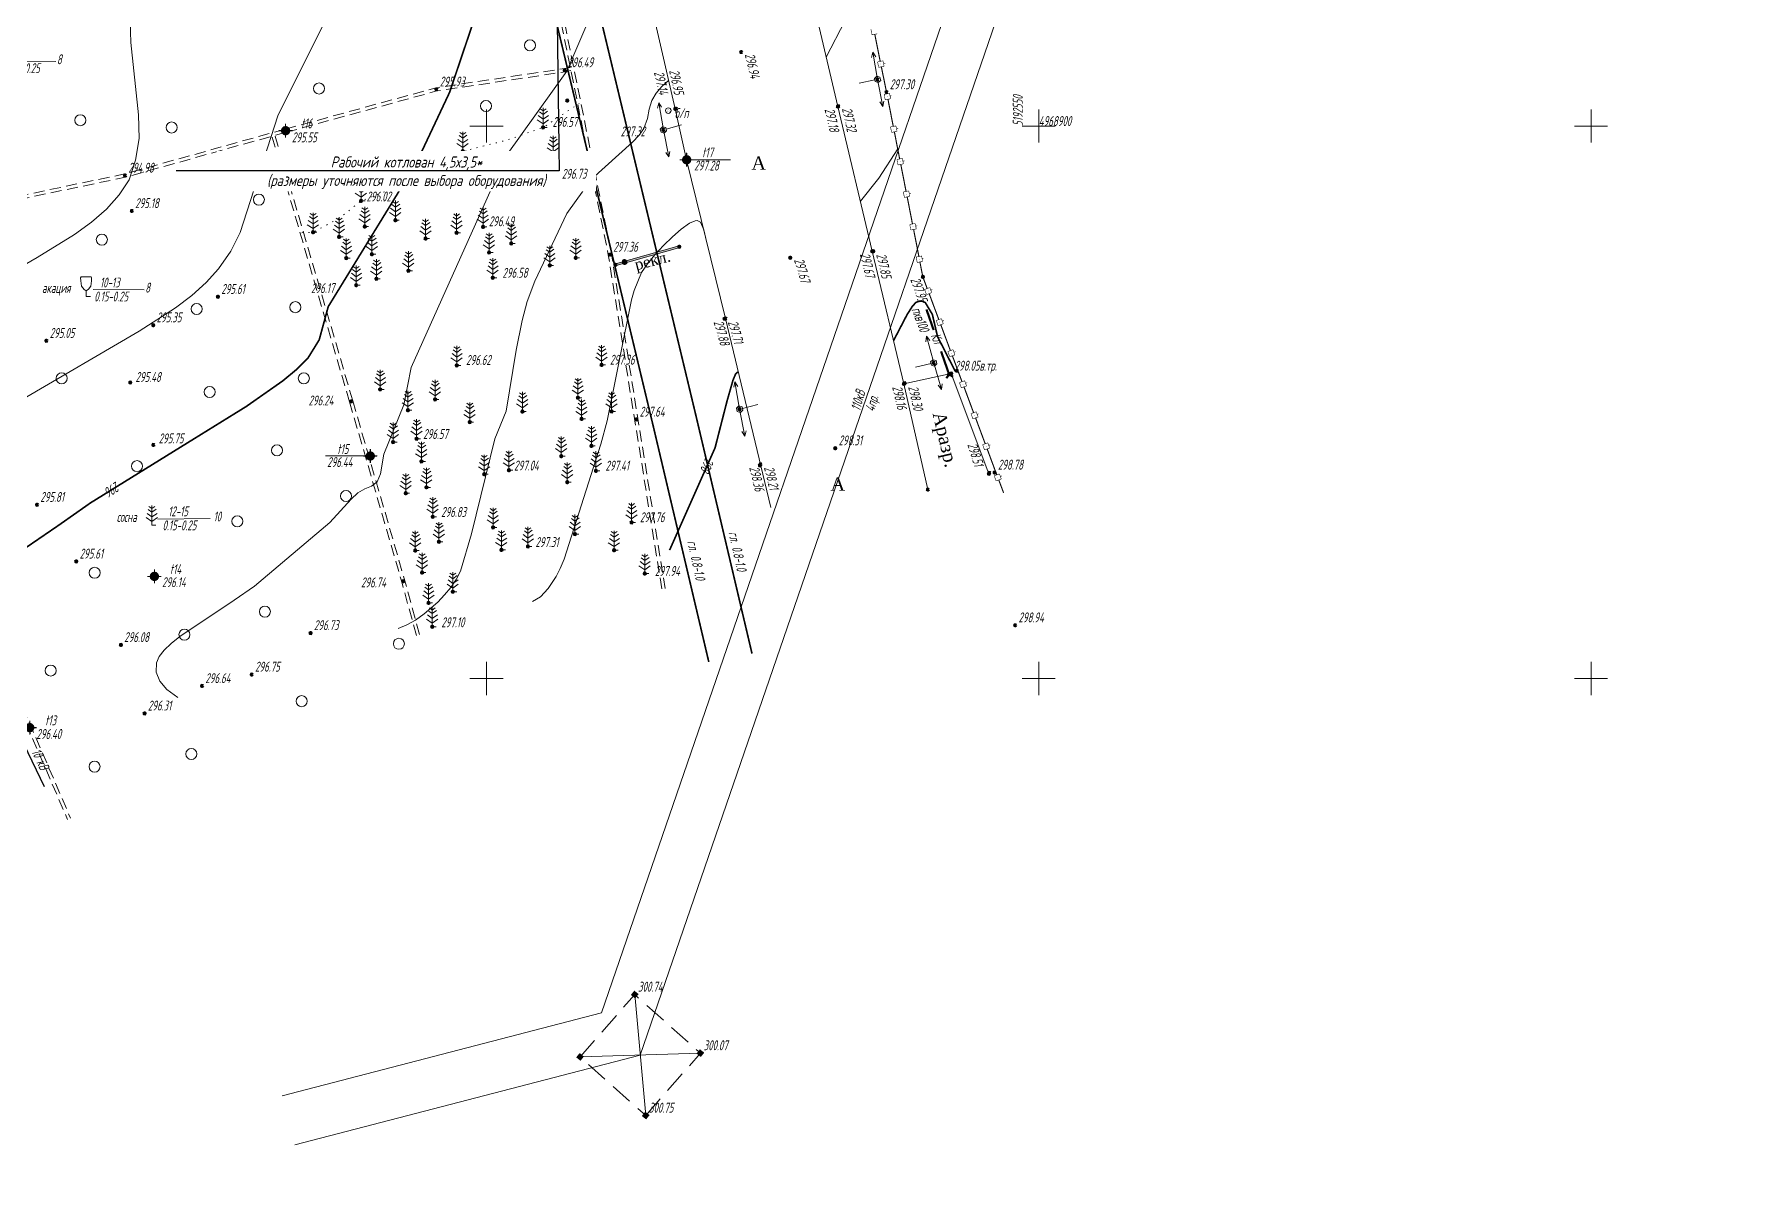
# Model space of a CAD drawing. Header units: metres. Extents: x -857 to 4713, y -766 to 4803.
# Drawn here: x 2047.6 to 2203.3, y 1200.9 to 1303.7 of the extents above; entities that cross this region are included whole.
import ezdxf
from ezdxf import colors
from ezdxf.entities.mleader import LeaderData, LeaderLine
from ezdxf.math import Vec2, Vec3

# ---------------------------------------------------------------- set-up
doc = ezdxf.new("R2010")
doc.units = ezdxf.units.M
doc.set_wipeout_variables(frame=1)
for name, pattern in [('23', [3, 2, -1]), ('71100000a', [1, 0, -1]), ('COMMUN', [6, 5, -1]), ('DASHEDX2', [1.5, 1, -0.5])]:
    doc.linetypes.add(name, pattern=pattern)
for name, color, linetype, lineweight, transparency in [('31252100', 7, 'Continuous', 18, 0.65), ('51478210', 7, 'Continuous', 18, 0.65), ('51478610', 7, 'Continuous', 18, 0.65), ('71100000', 7, 'Continuous', 18, 0.65), ('71133200', 7, 'Continuous', 18, 0.65), ('71133600', 7, 'Continuous', 18, 0.65), ('82212100', 7, 'Continuous', 18, 0.65), ('Commun', 7, 'Continuous', 18, 0.65), ('CONTOURS-LABEL', 7, 'Continuous', 18, 0.65), ('ELE_SKLAD', 7, 'Continuous', 18, 0.65), ('GEO_POINTS', 7, 'Continuous', 18, 0.65), ('Grid', 7, 'Continuous', 18, 0.65), ('Otm', 7, 'Continuous', 18, 0.65), ('R_Поверхность4_CNT-MAJ', 7, 'Continuous', 18, 0.65), ('R_Поверхность4_CNT-MIN', 7, 'Continuous', 18, 0.65), ('R_Поверхность5_CNT-MAJ', 7, 'Continuous', 18, 0.65), ('R_Поверхность5_CNT-MIN', 7, 'Continuous', 18, 0.65), ('Sit', 7, 'Continuous', 18, 0.65), ('Text', 7, 'Continuous', 18, 0.65), ('Text_com', 7, 'Continuous', 18, 0.65), ('Us_znak', 7, 'Continuous', 18, 0.65), ('Us_znak_fon', 7, 'Continuous', 18, 0.65), ('Рамка и сетка', 7, 'Continuous', 18, 0.65)]:
    doc.layers.add(name, color=color, linetype=linetype, lineweight=lineweight, transparency=transparency)
doc.layers.add('НВ текст', color=213, linetype='Continuous', lineweight=13)
doc.styles.add('eskd', font='ESKD1.shx', dxfattribs={"width": 1.2, "oblique": 15})
doc.styles.get("Standard").update_dxf_attribs({"font": 'GOST_0.TTF', "oblique": 15})
doc.styles.add('style1', font='times.ttf', dxfattribs={"height": 1})
doc.linetypes.add('KABELww_500', pattern='A,0.0001,-0.4,[131,ltypeshp.shx,S=0.4,R=90,X=0.4,Y=-0.4],0.2,[131,ltypeshp.shx,S=0.2,R=90,X=0.4,Y=-0.2],3.6,[131,ltypeshp.shx,S=0.2,R=-90,X=-0.4,Y=0.2],0.2,[131,ltypeshp.shx,S=0.4,R=-90,X=-0.4,Y=0.4],-0.8,4,-0.4', length=9.6001)
doc.linetypes.add('ПОДЗ_ЛИНИИ_СВЯЗИ', pattern='A,4.8,-0.2,[133,ltypeshp.shx,S=0.2,R=0,X=-0.2,Y=0],-0.2,4.8,-2', length=12)
doc.dimstyles.new('ISO-25', dxfattribs={"dimtxt": 2.5, "dimasz": 2.5, "dimexe": 1.25, "dimexo": 0.625, "dimtad": 1, "dimtxsty": 'Standard', "dimcen": 2.5, "dimadec": 0, "dimazin": 0, "dimtfac": 1, "dimtmove": 0, "dimatfit": 3, "dimfxl": 1, "dimarcsym": 0})

# ---------------------------------------------------------------- blocks, each defined once
blk = doc.blocks.new('71133600')
for p, q in [((-0.52, 3.39), (0, 3.02)), ((0, 3.02), (0.55, 3.39)), ((-0.86, 2.16), (0, 1.51)), ((0, 1.51), (0.96, 2.16))]:
    blk.add_line(p, q)
for points in [[(0.71, 0), (0, 0), (0, 3.55)], [(-1.05, 1.38), (0, 0.67), (1, 1.38)], [(-0.64, 2.84), (0, 2.37), (0, 2.37), (0.78, 2.93)]]:
    blk.add_lwpolyline(points)
at = {"style": 'eskd', "oblique": 15}
blk.add_attdef('Z', (2.03, -0.19), '', height=2, dxfattribs=at)
blk = doc.blocks.new('51478210')
for p, q in [((0.05, 0.51), (0.05, 3.41)), ((-0.25, 0.52), (-0.55, 0)), ((0.35, 0.52), (-0.25, 0.52)), ((0, 0.05), (0.1, 0.05)), ((0, -0.05), (0, 0.05)), ((0.1, 0.05), (0.1, -0.05)), ((0.65, 0), (0.35, 0.52)), ((-0.55, 0), (-0.25, -0.52)), ((-0.25, -0.52), (0.35, -0.52)), ((0.1, -0.05), (0, -0.05)), ((0.35, -0.52), (0.65, 0))]:
    blk.add_line(p, q)
at = {"style": 'eskd', "oblique": 15}
blk.add_attdef('Z', (1.22, -0.87), '', height=2, dxfattribs=at)
blk = doc.blocks.new('51478610')
at = {"color": 7}
blk.add_wipeout([(0.5, 0.05), (0.48, 0.15), (0.44, 0.24), (0.39, 0.32), (0.32, 0.39), (0.24, 0.44), (0.15, 0.48), (0.05, 0.5), (-0.05, 0.5), (-0.15, 0.48), (-0.24, 0.44), (-0.32, 0.39), (-0.39, 0.32), (-0.44, 0.24), (-0.48, 0.15), (-0.5, 0.05), (-0.5, -0.05), (-0.48, -0.15), (-0.44, -0.24), (-0.39, -0.32), (-0.32, -0.39), (-0.24, -0.44), (-0.15, -0.48), (-0.05, -0.5), (0.05, -0.5), (0.15, -0.48), (0.24, -0.44), (0.32, -0.39), (0.39, -0.32), (0.44, -0.24), (0.48, -0.15), (0.5, -0.05)], dxfattribs=at)
at = {"color": 7, "const_width": 0.375}
blk.add_lwpolyline([(0.01, 0.01, 1), (-0.01, -0.01, 1), (0.01, 0.01)], format="xyb", close=True, dxfattribs=at)
blk.add_circle((0, 0), 0.5)
at = {"style": 'eskd', "oblique": 15}
blk.add_attdef('Z', (1.11, -0.78), '', height=2, dxfattribs=at)
blk = doc.blocks.new('31252100a')
blk.add_circle((0, 0), 1)
blk = doc.blocks.new('GRID')
at = {"layer": 'Grid', "color": 104}
blk.add_line((-1.5, 0), (1.5, 0), dxfattribs=at)
for points in [[(0, 0), (0, 1.5)], [(0, 0), (0, -1.5)]]:
    blk.add_lwpolyline(points, dxfattribs=at)
blk = doc.blocks.new('71133200')
for p, q in [((-0.924145, 3.560442), (-1.024145, 3.360442)), ((-1.024145, 3.360442), (-0.977382, 2.864397)), ((-0.024145, 3.560442), (-0.924145, 3.560442)), ((-0.024145, 3.560442), (0.875855, 3.560442)), ((0.875855, 3.560442), (0.958164, 3.395824)), ((0.975974, 2.864397), (0.958164, 3.395824)), ((-0.977382, 2.864397), (-0.861899, 1.88241)), ((-0.861899, 1.88241), (-0.374616, 1.28565)), ((-0.374616, 1.28565), (0, 1.039723)), ((0, 1.039723), (0.401375, 1.321765)), ((0, 0), (0, 1.039723)), ((0.8, 0), (0, 0)), ((0.401375, 1.321765), (0.861899, 1.88241)), ((0.861899, 1.88241), (0.975974, 2.864397))]:
    blk.add_line(p, q)
at = {"style": 'eskd', "oblique": 14.99997778}
blk.add_attdef('Z', (1.873004, -0.239356), '', height=2, dxfattribs=at)
blk = doc.blocks.new('NAPR')
at = {"layer": 'Us_znak', "color": 0, "linetype": 'Continuous', "lineweight": -2}
for p in [(-0.19, 2.04), (0.19, 2.04)]:
    blk.add_line(p, (0, 2.5), dxfattribs=at)
blk.add_lwpolyline([(0, 0), (0, 2.5)], dxfattribs=at)
blk = doc.blocks.new('KOVER')
at = {"layer": 'Us_znak', "lineweight": -2}
blk.add_hatch(color=0, dxfattribs=at).paths.add_polyline_path([(-0.21, 0, 1), (0.21, 0, 1)])
at = {"layer": 'Us_znak_fon', "true_color": 0xffffff}
blk.add_hatch(color=7, dxfattribs=at).paths.add_polyline_path([(-0.26, 0, 1), (0.26, 0, 1)])
at = {"layer": 'Us_znak', "color": 0, "lineweight": -2}
blk.add_circle((0, 0), 0.21, dxfattribs=at)
blk = doc.blocks.new('POINT')
at = {"layer": 'Us_znak', "linetype": 'Continuous', "lineweight": -2}
h = blk.add_hatch(color=0, dxfattribs=at)
edge = h.paths.add_edge_path()
edge.add_arc((0, 0), 0.05, 0, 360)
at = {"layer": 'Us_znak_fon', "linetype": 'Continuous', "true_color": 0xffffff}
blk.add_hatch(color=7, dxfattribs=at).paths.add_polyline_path([(-0.42, 0.05, -0.346708), (-0.05, 0.42), (-0.05, 0.62), (0.05, 0.62), (0.05, 0.42, -0.346708), (0.42, 0.05), (0.62, 0.05), (0.62, -0.05), (0.42, -0.05, -0.346708), (0.05, -0.42), (0.05, -0.62), (-0.05, -0.62), (-0.05, -0.42, -0.346708), (-0.42, -0.05), (-0.62, -0.05), (-0.62, 0.05)])
at = {"layer": 'Us_znak', "color": 0, "linetype": 'Continuous', "lineweight": -2}
for p, q in [((-0.62, 0), (-0.38, 0)), ((0, 0.38), (0, 0.62)), ((0.38, 0), (0.62, 0)), ((0, -0.62), (0, -0.38))]:
    blk.add_line(p, q, dxfattribs=at)
for radius in [0.375, 0.05]:
    blk.add_circle((0, 0), radius, dxfattribs=at)
blk = doc.blocks.new('*U92')
at = {"layer": '82212100', "linetype": 'Continuous', "ltscale": 0.5}
for points in [[(5192535.7, 4968905.63, 1), (5192535.71, 4968905.58, 1)], [(5192536.29, 4968902.69, 1), (5192536.3, 4968902.64, 1)], [(5192536.87, 4968899.74, 1), (5192536.88, 4968899.69, 1)], [(5192537.45, 4968896.8, 1), (5192537.46, 4968896.75, 1)], [(5192538.03, 4968893.86, 1), (5192538.04, 4968893.81, 1)], [(5192538.61, 4968890.91, 1), (5192538.62, 4968890.86, 1)], [(5192539.19, 4968887.97, 1), (5192539.2, 4968887.92, 1)], [(5192539.98, 4968885.09, 1), (5192540, 4968885.04, 1)], [(5192541.03, 4968882.28, 1), (5192541.05, 4968882.23, 1)], [(5192542.08, 4968879.47, 1), (5192542.1, 4968879.42, 1)], [(5192543.13, 4968876.65, 1), (5192543.15, 4968876.61, 1)], [(5192544.18, 4968873.84, 1), (5192544.2, 4968873.8, 1)], [(5192545.23, 4968871.03, 1), (5192545.25, 4968870.99, 1)], [(5192546.28, 4968868.22, 1), (5192546.3, 4968868.18, 1)]]:
    blk.add_hatch(color=256, dxfattribs=at).paths.add_polyline_path(points, flags=0)
at = {"layer": '82212100', "linetype": 'Continuous', "ltscale": 0.5, "const_width": 0.05}
for points in [[(5192534.91, 4968908.25), (5192534.81, 4968908.74)], [(5192535.4, 4968908.35), (5192534.91, 4968908.25)], [(5192535.41, 4968905.8), (5192535.9, 4968905.9)], [(5192535.51, 4968905.31), (5192535.41, 4968905.8)], [(5192536, 4968905.41), (5192535.51, 4968905.31)], [(5192535.9, 4968905.9), (5192536, 4968905.41)], [(5192535.95, 4968905.65), (5192536.1, 4968905.68)], [(5192536, 4968902.86), (5192536.49, 4968902.96)], [(5192536.49, 4968902.96), (5192536.59, 4968902.47)], [(5192536.1, 4968902.37), (5192536, 4968902.86)], [(5192536.59, 4968902.47), (5192536.1, 4968902.37)], [(5192536.54, 4968902.71), (5192536.69, 4968902.74)], [(5192536.58, 4968899.92), (5192537.07, 4968900.01)], [(5192536.68, 4968899.42), (5192536.58, 4968899.92)], [(5192537.07, 4968900.01), (5192537.17, 4968899.52)], [(5192537.12, 4968899.77), (5192537.27, 4968899.8)], [(5192537.17, 4968899.52), (5192536.68, 4968899.42)], [(5192537.16, 4968896.97), (5192537.65, 4968897.07)], [(5192537.26, 4968896.48), (5192537.16, 4968896.97)], [(5192537.65, 4968897.07), (5192537.75, 4968896.58)], [(5192537.7, 4968896.82), (5192537.85, 4968896.85)], [(5192537.75, 4968896.58), (5192537.26, 4968896.48)], [(5192537.74, 4968894.03), (5192538.23, 4968894.13)], [(5192537.84, 4968893.54), (5192537.74, 4968894.03)], [(5192538.33, 4968893.63), (5192537.84, 4968893.54)], [(5192538.23, 4968894.13), (5192538.33, 4968893.63)], [(5192538.28, 4968893.88), (5192538.43, 4968893.91)], [(5192538.32, 4968891.09), (5192538.81, 4968891.18)], [(5192538.42, 4968890.59), (5192538.32, 4968891.09)], [(5192538.91, 4968890.69), (5192538.42, 4968890.59)], [(5192538.81, 4968891.18), (5192538.91, 4968890.69)], [(5192538.86, 4968890.94), (5192539.01, 4968890.97)], [(5192538.9, 4968888.14), (5192539.39, 4968888.24)], [(5192539, 4968887.65), (5192538.9, 4968888.14)], [(5192539.49, 4968887.75), (5192539, 4968887.65)], [(5192539.39, 4968888.24), (5192539.49, 4968887.75)], [(5192539.44, 4968887.99), (5192539.59, 4968888.02)], [(5192539.67, 4968885.21), (5192540.14, 4968885.38)], [(5192539.84, 4968884.74), (5192539.67, 4968885.21)], [(5192540.31, 4968884.92), (5192539.84, 4968884.74)], [(5192540.14, 4968885.38), (5192540.31, 4968884.92)], [(5192540.23, 4968885.15), (5192540.37, 4968885.2)], [(5192540.72, 4968882.4), (5192541.19, 4968882.57)], [(5192540.89, 4968881.93), (5192540.72, 4968882.4)], [(5192541.36, 4968882.11), (5192540.89, 4968881.93)], [(5192541.19, 4968882.57), (5192541.36, 4968882.11)], [(5192541.28, 4968882.34), (5192541.42, 4968882.39)], [(5192541.77, 4968879.59), (5192542.24, 4968879.76)], [(5192541.94, 4968879.12), (5192541.77, 4968879.59)], [(5192542.24, 4968879.76), (5192542.41, 4968879.29)], [(5192542.33, 4968879.53), (5192542.47, 4968879.58)], [(5192542.41, 4968879.29), (5192541.94, 4968879.12)], [(5192542.82, 4968876.78), (5192543.29, 4968876.95)], [(5192542.99, 4968876.31), (5192542.82, 4968876.78)], [(5192543.46, 4968876.48), (5192542.99, 4968876.31)], [(5192543.29, 4968876.95), (5192543.46, 4968876.48)], [(5192543.37, 4968876.72), (5192543.52, 4968876.77)], [(5192543.87, 4968873.97), (5192544.34, 4968874.14)], [(5192544.04, 4968873.5), (5192543.87, 4968873.97)], [(5192544.51, 4968873.67), (5192544.04, 4968873.5)], [(5192544.34, 4968874.14), (5192544.51, 4968873.67)], [(5192544.42, 4968873.91), (5192544.57, 4968873.96)], [(5192544.92, 4968871.16), (5192545.39, 4968871.33)], [(5192545.09, 4968870.69), (5192544.92, 4968871.16)], [(5192545.56, 4968870.86), (5192545.09, 4968870.69)], [(5192545.39, 4968871.33), (5192545.56, 4968870.86)], [(5192545.47, 4968871.1), (5192545.62, 4968871.15)], [(5192545.97, 4968868.35), (5192546.44, 4968868.52)], [(5192546.14, 4968867.88), (5192545.97, 4968868.35)], [(5192546.61, 4968868.05), (5192546.14, 4968867.88)], [(5192546.44, 4968868.52), (5192546.61, 4968868.05)], [(5192546.52, 4968868.29), (5192546.67, 4968868.34)]]:
    blk.add_lwpolyline(points, dxfattribs=at)
at = {"layer": '82212100', "linetype": 'Continuous', "ltscale": 0.5}
for points in [[(5192535.65, 4968905.85, 0.1, 0.1, 0), (5192535.16, 4968908.3, 0.1, 0.1, 0)], [(5192536.25, 4968902.91, 0.1, 0.1, 0), (5192536.22, 4968903.07, 0.1, 0.1, 0), (5192535.75, 4968905.36, 0, 0, 0)], [(5192536.83, 4968899.96, 0.1, 0.1, 0), (5192536.35, 4968902.42, 0.1, 0.1, 0)], [(5192537.41, 4968897.02, 0.1, 0.1, 0), (5192536.93, 4968899.47, 0.1, 0.1, 0)], [(5192537.99, 4968894.08, 0.1, 0.1, 0), (5192537.51, 4968896.53, 0.1, 0.1, 0)], [(5192538.57, 4968891.13, 0.1, 0.1, 0), (5192538.09, 4968893.59, 0.1, 0.1, 0)], [(5192539.15, 4968888.19, 0.1, 0.1, 0), (5192538.67, 4968890.64, 0.1, 0.1, 0)], [(5192539.9, 4968885.3, 0.1, 0.1, 0), (5192539.51, 4968886.34, 0.1, 0.1, 0), (5192539.24, 4968887.7, 0, 0, 0)], [(5192540.95, 4968882.49, 0.1, 0.1, 0), (5192540.08, 4968884.83, 0.1, 0.1, 0)], [(5192542, 4968879.68, 0.1, 0.1, 0), (5192541.13, 4968882.02, 0.1, 0.1, 0)], [(5192543.05, 4968876.87, 0.1, 0.1, 0), (5192542.18, 4968879.21, 0.1, 0.1, 0)], [(5192544.1, 4968874.06, 0.1, 0.1, 0), (5192543.23, 4968876.4, 0.1, 0.1, 0)], [(5192545.15, 4968871.25, 0.1, 0.1, 0), (5192544.28, 4968873.59, 0.1, 0.1, 0)], [(5192546.2, 4968868.43, 0.1, 0.1, 0), (5192545.33, 4968870.78, 0.1, 0.1, 0)]]:
    blk.add_lwpolyline(points, format="xyseb", dxfattribs=at)
at = {"layer": '82212100', "linetype": 'Continuous', "ltscale": 0.5, "flags": 128}
blk.add_lwpolyline([(5192546.82, 4968866.8, 0.1, 0.1, 0), (5192546.38, 4968867.97, 0, 0, 0)], format="xyseb", dxfattribs=at)
blk = doc.blocks.new('_None')
blk = doc.blocks.new('*D194')
at = {"color": 0, "lineweight": -2, "transparency": 16777216}
for p, q in [((1994.3, 1277.32), (1989.48, 1275)), ((1994.88, 1277.37), (2000.02, 1275.9))]:
    blk.add_line(p, q, dxfattribs=at)
blk.add_arc((1994.58, 1277.46), 5.03, 219.9805, 329.7401, dxfattribs=at)
at = {"color": 0, "transparency": 16777216}
for points in [[(1990.54, 1274.11), (1990.9, 1274.34), (1990.04, 1275.27)], [(1998.73, 1275), (1999.12, 1274.84), (1999.42, 1276.07)]]:
    blk.add_solid(points, dxfattribs=at)
at = {"layer": 'Defpoints', "color": 0, "transparency": 16777216}
for p in [(2084.22, 1320.63, 292.99), (1992.44, 1278.07, 291.13), (1994.58, 1277.46, 291.19), (1994.58, 1277.46, 291.19), (1993.01, 1272.68)]:
    blk.add_point(p, dxfattribs=at)
at = {"color": 0, "transparency": 16777216, "insert": (1994.92, 1273.38), "char_height": 1.25, "attachment_point": 5, "rotation": 4.8603}
blk.add_mtext('138°', dxfattribs=at)

msp = doc.modelspace()

# ---------------------------------------------------------------- hatches: boundary and pattern name
at = {"linetype": '23'}
for points in [[(2102.026, 1216.474), (2102.334, 1216.868), (2101.941, 1217.176), (2101.632, 1216.783)], [(2097.077, 1210.826), (2097.385, 1211.219), (2096.992, 1211.528), (2096.683, 1211.135)], [(2107.967, 1211.17), (2108.276, 1211.563), (2107.882, 1211.872), (2107.574, 1211.478)], [(2103.018, 1205.521), (2103.327, 1205.915), (2102.933, 1206.223), (2102.625, 1205.83)]]:
    msp.add_hatch(color=256, dxfattribs=at).paths.add_polyline_path(points)
at = {"layer": 'Sit'}
h = msp.add_hatch(color=256, dxfattribs=at)
h.dxf.hatch_style = 1
h.paths.add_polyline_path([(2100.24, 1282.944), (2106.009, 1284.573), (2106.062, 1284.431), (2100.293, 1282.802)])

# ---------------------------------------------------------------- linework, layer by layer
at = {"color": 192, "linetype": 'ПОДЗ_ЛИНИИ_СВЯЗИ', "lineweight": 60, "ltscale": 0.4, "const_width": 0.15, "elevation": 294.927, "flags": 128}
msp.add_lwpolyline([(2082.815, 1374.643), (2087.359, 1353.294), (2107.579, 1268.983), (2112.6, 1247.681)], dxfattribs=at)
at = {"color": 192, "linetype": 'ПОДЗ_ЛИНИИ_СВЯЗИ', "lineweight": 60, "ltscale": 0.4, "const_width": 0.15, "flags": 128}
msp.add_lwpolyline([(2078.904, 1373.881), (2083.448, 1352.533), (2103.668, 1268.222), (2108.69, 1246.919)], dxfattribs=at)
at = {"layer": '71100000', "linetype": '71100000a', "ltscale": 0.5, "elevation": 296.242, "flags": 128}
msp.add_lwpolyline([(2071.841, 1285.77), (2072.859, 1285.802), (2075.336, 1287.144), (2077.209, 1288.649), (2079.665, 1289.592), (2081.845, 1289.82), (2084.871, 1291.842), (2086.408, 1293.136), (2090.441, 1294.152), (2093.686, 1295.292), (2096.962, 1297.471)], dxfattribs=at)
at = {"layer": 'Commun', "color": 1, "linetype": 'KABELww_500', "lineweight": 30, "elevation": 289.986, "flags": 128}
msp.add_lwpolyline([(2059.382, 1350.746), (2058.602, 1354.663), (2047.839, 1352.371), (2049.33, 1345.669), (2040.403, 1343.95), (2022.004, 1290.782), (2048.508, 1235.647)], dxfattribs=at)
at = {"layer": 'GEO_POINTS', "lineweight": 60}
for centre in [(2111.62, 1302.112, 296.944), (2095.64, 1300.476, 296.487), (2123.962, 1299.639, 297.299), (2084.036, 1298.739, 295.925), (2124.776, 1298.492, 297.3), (2095.88, 1297.723, 296.565), (2105.019, 1296.819, 297.061), (2105.644, 1296.976, 297.138), (2105.724, 1296.99, 296.952), (2120.377, 1297.18, 297.185), (2120.418, 1297.219, 297.322), (2070.376, 1294.999, 295.548), (2093.686, 1295.292, 296.574), (2104.58, 1295.072, 297.323), (2086.408, 1293.136, 296.181), (2094.584, 1292.756, 296.694), (2106.683, 1292.368, 297.276), (2055.841, 1290.94, 294.976), (2086.787, 1290.963, 296.197), (2094.706, 1290.665, 296.732), (2081.845, 1289.82, 296.094), (2056.455, 1287.734, 295.178), (2077.209, 1288.649, 296.02), (2072.859, 1285.802, 295.826), (2077.54, 1286.326, 296.163), (2080.316, 1286.898, 296.174), (2085.854, 1285.767, 296.354), (2088.248, 1286.288, 296.487), (2075.222, 1285.384, 296.011), (2083.044, 1285.237, 296.222), (2090.809, 1284.791, 296.575), (2106.009, 1284.501, 297.614), (2123.491, 1284.086, 297.67), (2123.578, 1284.09, 297.846), (2075.863, 1283.477, 296.014), (2078.185, 1283.822, 296.149), (2088.799, 1283.976, 296.538), (2094.283, 1282.808, 296.893), (2096.639, 1283.492, 297.227), (2099.739, 1283.78, 297.355), (2100.24, 1282.872, 297.428), (2101.035, 1283.201, 297.487), (2116.064, 1283.507, 297.668), (2076.765, 1281.018, 296.173), (2078.594, 1281.593, 296.216), (2081.495, 1282.321, 296.263), (2089.133, 1281.689, 296.581), (2128.071, 1281.766, 297.952), (2064.253, 1279.967, 295.61), (2110.12, 1277.985, 297.879), (2110.2, 1278.015, 297.711), (2058.399, 1277.397, 295.35), (2048.724, 1275.988, 295.05), (2085.871, 1273.756, 296.616), (2098.98, 1273.805, 297.356), (2129.053, 1273.98, 298.086), (2131.143, 1273.281, 298.11), (2056.318, 1272.211, 295.478), (2078.935, 1271.586, 296.464), (2126.35, 1272.084, 298.157), (2126.412, 1272.138, 298.3), (2130.438, 1272.964, 298.081), (2130.644, 1273.023, 298.05), (2076.312, 1270.505, 296.242), (2083.903, 1270.679, 296.684), (2096.844, 1270.838, 297.213), (2081.456, 1269.696, 296.578), (2087.041, 1268.634, 296.806), (2091.811, 1269.583, 296.909), (2097.176, 1268.91, 297.197), (2099.888, 1269.593, 297.48), (2102.128, 1268.864, 297.637), (2111.478, 1269.803, 298.589), (2082.241, 1267.121, 296.567), (2058.412, 1266.561, 295.749), (2078.044, 1265.56, 296.438), (2080.107, 1266.821, 296.598), (2095.33, 1265.544, 297.305), (2098.058, 1266.47, 297.312), (2120.139, 1266.261, 298.314), (2082.675, 1265.076, 296.648), (2088.363, 1263.904, 296.944), (2090.589, 1264.265, 297.036), (2098.475, 1264.215, 297.415), (2113.312, 1264.705, 298.359), (2113.37, 1264.815, 298.209), (2134.053, 1263.949, 298.507), (2134.092, 1264.036, 298.775), (2134.563, 1264.065, 298.779), (2083.124, 1262.724, 296.756), (2095.872, 1263.19, 297.315), (2128.519, 1262.524, 298.474), (2047.871, 1261.145, 295.813), (2081.25, 1262.192, 296.711), (2083.693, 1260.056, 296.828), (2101.695, 1259.553, 297.762), (2084.26, 1257.801, 296.864), (2089.154, 1259.099, 297.162), (2096.573, 1258.49, 297.431), (2051.428, 1256.016, 295.61), (2082.111, 1256.999, 296.817), (2089.917, 1257.054, 297.095), (2092.311, 1257.372, 297.314), (2100.118, 1257.025, 297.602), (2058.498, 1254.664, 296.14), (2082.729, 1255.01, 296.959), (2102.894, 1254.918, 297.943), (2081.03, 1254.225, 296.735), (2085.513, 1253.271, 297.091), (2083.313, 1252.268, 297.012), (2083.65, 1250.109, 297.103), (2136.426, 1250.243, 298.936), (2055.464, 1248.461, 296.075), (2072.64, 1249.54, 296.734), (2067.307, 1245.785, 296.754), (2062.809, 1244.746, 296.639), (2057.612, 1242.267, 296.308), (2101.983, 1216.825, 300.737), (2107.925, 1211.521, 300.07), (2102.976, 1205.872, 300.747)]:
    msp.add_circle(centre, 0.06, dxfattribs=at)
at = {"layer": 'R_Поверхность4_CNT-MAJ', "color": 32, "const_width": 0.15, "elevation": 298, "flags": 128}
msp.add_lwpolyline([(2131.009, 1273.212), (2129.395, 1276.371), (2128.925, 1278.383), (2128.285, 1279.449), (2127.922, 1279.597), (2127.676, 1279.544), (2127.438, 1279.462), (2127.094, 1279.068), (2126.642, 1278.359), (2125.417, 1276.003)], dxfattribs=at)
at = {"layer": 'R_Поверхность4_CNT-MIN', "color": 32, "flags": 128}
for points, elevation in [([(2122.945, 1307.537), (2121.03, 1304.966), (2119.321, 1301.666)], 297), ([(2125.788, 1293.358), (2124.081, 1290.699), (2122.411, 1288.629)], 297.5), ([(2130.566, 1273.006), (2130.654, 1273.028)], 294.5)]:
    msp.add_lwpolyline(points, dxfattribs=dict(at, elevation=elevation))
at = {"layer": 'R_Поверхность5_CNT-MAJ', "color": 32, "elevation": 296, "flags": 128}
msp.add_lwpolyline([(2098.855, 1325.872, 0.15, 0.15, 0), (2098.586, 1326.351, 0.15, 0.15, 0), (2097.968, 1327.188, 0.15, 0.15, 0), (2097.221, 1327.972, 0.15, 0.15, 0), (2096.465, 1328.522, 0.15, 0.15, 0), (2095.819, 1328.656, 0.15, 0.15, 0), (2094.841, 1326.976, 0.15, 0.15, 0), (2085.219, 1298.464, 0.15, 0.15, 0), (2082.214, 1292.079, 0.15, 0.15, 0), (2074.235, 1279.077, 0.15, 0.15, 0), (2073.417, 1276.069, 0.15, 0.15, 0), (2072.395, 1274.415, 0.15, 0.15, 0), (2071.405, 1273.421, 0.15, 0.15, 0), (2070.112, 1272.352, 0.15, 0.15, 0), (2066.806, 1270.037, 0.15, 0.15, 0), (2052.713, 1261.317, 0.15, 0.15, 0), (2049.902, 1259.341, 0.15, 0.15, 0), (2045.997, 1256.669, 0.15, 0.15, 0)], format="xyseb", dxfattribs=at)
at = {"layer": 'R_Поверхность5_CNT-MAJ', "color": 32, "const_width": 0.15, "elevation": 298, "flags": 128}
msp.add_lwpolyline([(2111.308, 1273.171), (2111.105, 1272.961), (2110.874, 1272.406), (2110.352, 1270.582), (2109.255, 1266.297), (2105.137, 1257.037)], dxfattribs=at)
at = {"layer": 'R_Поверхность5_CNT-MIN', "color": 32, "flags": 128}
for points, elevation in [([(2095.376, 1339.861), (2094.81, 1340.592), (2094.119, 1341.258), (2093.425, 1341.723), (2092.845, 1341.849), (2092.378, 1341.434), (2091.637, 1339.844), (2090.257, 1337.68), (2069.663, 1296.334), (2066.267, 1285.775), (2065.417, 1284.09), (2064.309, 1282.486), (2063.187, 1281.259), (2061.878, 1280.091), (2060.414, 1278.973), (2057.132, 1276.847), (2046.584, 1270.69)], 295.5), ([(2098.836, 1307.395), (2095.826, 1300.376), (2090.347, 1292.727), (2081.737, 1273.579), (2081.082, 1270.202), (2079.281, 1265.73), (2078.977, 1263.939), (2078.663, 1263.209), (2078.165, 1262.832), (2077.55, 1262.575), (2076.919, 1262.226), (2076.301, 1261.662), (2074.389, 1259.527), (2067.55, 1253.79), (2065.733, 1252.501), (2060.79, 1249.225), (2060.007, 1248.598), (2059.372, 1247.991), (2058.919, 1247.408), (2058.683, 1246.856), (2058.661, 1245.998), (2058.976, 1245.187), (2059.629, 1244.421), (2060.62, 1243.702)], 296.5), ([(2056.314, 1304.913), (2056.363, 1302.976), (2057.065, 1296.434), (2057.107, 1294.29), (2056.798, 1292.331), (2056.224, 1290.557), (2055.306, 1289.181), (2054.15, 1287.907), (2052.793, 1286.72), (2051.273, 1285.603), (2047.894, 1283.514), (2040.837, 1279.466)], 295), ([(2105.054, 1299.531), (2104.449, 1298.991), (2103.937, 1298.387), (2103.519, 1297.719), (2103.284, 1296.941), (2103.152, 1296.094), (2102.815, 1295.208), (2102.37, 1294.596), (2101.782, 1293.957), (2098.061, 1290.615), (2095.837, 1287.497), (2092.939, 1281.391), (2092.26, 1279.542), (2091.788, 1277.823), (2091.25, 1275.125), (2090.335, 1269.614), (2089.326, 1267.108), (2087.218, 1258.519), (2086.199, 1255.142), (2085.82, 1254.377), (2085.336, 1253.666), (2084.769, 1252.984), (2084.153, 1252.346), (2082.915, 1251.264), (2082.136, 1250.711), (2081.353, 1250.273), (2080.568, 1249.95)], 297), ([(2108.494, 1284.978), (2108.236, 1286.031), (2107.935, 1286.735), (2107.64, 1286.857), (2107.467, 1286.841), (2106.927, 1286.617), (2106.198, 1286.077), (2105.4, 1285.386), (2104.586, 1284.598), (2103.813, 1283.766), (2103.134, 1282.942), (2102.604, 1282.18), (2101.946, 1280.538), (2101.676, 1279.69), (2099.479, 1268.756), (2098.916, 1266.636), (2095.603, 1256.229), (2095.237, 1255.375), (2094.873, 1254.664), (2094.16, 1253.582), (2093.45, 1252.821), (2092.743, 1252.382)], 297.5)]:
    msp.add_lwpolyline(points, dxfattribs=dict(at, elevation=elevation))
at = {"layer": 'Sit', "flags": 128}
for points, elevation in [([(2107.963, 1376.334), (2108.206, 1366.15), (2108.457, 1358.479), (2110.427, 1342.133), (2113.255, 1327.811), (2116.622, 1313.129), (2120.377, 1297.18), (2123.491, 1284.086), (2126.35, 1272.084), (2128.519, 1262.524)], 294.432), ([(2114.311, 1260.897), (2110.2, 1278.015), (2106.683, 1292.368), (2105.644, 1296.976), (2102.793, 1309.326), (2099.368, 1323.787), (2095.407, 1339.868), (2092.077, 1354.303), (2088.958, 1367.566), (2088.131, 1372.001)], 298.209), ([(2102.48, 1211.349), (2150.245, 1350.181)], 300.07), ([(2143.051, 1343.309), (2098.96, 1215.156)], 295.573), ([(2107.308, 1292.368), (2110.661, 1292.355)], 297.276), ([(2126.35, 1272.084), (2130.644, 1273.023), (2134.053, 1263.949)], 294.432), ([(2077.419, 1265.56), (2073.975, 1265.587)], 296.438), ([(2102.976, 1205.872), (2101.983, 1216.825)], 300.747), ([(2098.96, 1215.156), (2070.065, 1207.648)], 300.07), ([(2102.48, 1211.349), (2071.215, 1203.225)], 300.07), ([(2107.925, 1211.521), (2097.034, 1211.177)], 300.07)]:
    msp.add_lwpolyline(points, dxfattribs=dict(at, elevation=elevation))
at = {"layer": 'Sit', "linetype": 'DASHEDX2', "flags": 128}
for points, elevation in [([(2093.124, 1335.878), (2093.205, 1328.228), (2092.304, 1319.683), (2099.592, 1283.753), (2104.436, 1253.51)], 295.766), ([(2093.424, 1335.881), (2093.505, 1328.214), (2092.607, 1319.697), (2099.887, 1283.807), (2104.73, 1253.569)], 295.766), ([(2070.337, 1295.144), (2084.005, 1298.886), (2095.614, 1300.623), (2096.148, 1300.732)], 295.548), ([(2070.416, 1294.855), (2084.067, 1298.592), (2095.666, 1300.328), (2096.207, 1300.438)], 295.548), ([(2070.336, 1295.144), (2055.805, 1291.086), (2041.021, 1287.984), (2038.873, 1287.797)], 295.548), ([(2070.417, 1294.855), (2055.876, 1290.794), (2041.065, 1287.686), (2038.899, 1287.498)], 295.548), ([(2076.168, 1270.463), (2069.155, 1294.406)], 296.242), ([(2076.456, 1270.547), (2069.443, 1294.49)], 296.242), ([(2028.453, 1282.306), (2030.349, 1275.325), (2039.91, 1256.32), (2047.074, 1240.915), (2050.639, 1232.654)], 294.626), ([(2028.743, 1282.385), (2030.63, 1275.432), (2040.18, 1256.451), (2047.348, 1241.038), (2050.915, 1232.773)], 294.626), ([(2076.168, 1270.463), (2080.886, 1254.184), (2082.297, 1249.006)], 296.242), ([(2076.456, 1270.547), (2081.175, 1254.266), (2082.587, 1249.085)], 296.242)]:
    msp.add_lwpolyline(points, dxfattribs=dict(at, elevation=elevation))
at = {"layer": 'Sit', "flags": 128}
for points in [[(2044.965, 1301.288), (2049.572, 1301.272)], [(2052.957, 1280.623), (2057.564, 1280.607)], [(2058.819, 1259.858), (2063.55, 1259.892)]]:
    msp.add_lwpolyline(points, dxfattribs=at)
at = {"layer": 'Sit', "elevation": 297.428, "flags": 128}
msp.add_lwpolyline([(2100.24, 1282.944), (2106.009, 1284.573), (2106.062, 1284.431), (2100.293, 1282.802)], close=True, dxfattribs=at)
at = {"layer": 'Sit', "linetype": 'COMMUN', "ltscale": 0.7, "const_width": 0.2, "elevation": 298.081, "flags": 128}
for points in [[(2129.046, 1276.954), (2128.395, 1278.821)], [(2130.438, 1272.964), (2129.719, 1275.026)], [(2130.438, 1272.964), (2130.203, 1272.595)], [(2130.434, 1272.977), (2130.8, 1272.727)]]:
    msp.add_lwpolyline(points, dxfattribs=at)
at = {"layer": 'Sit', "linetype": 'DASHEDX2', "ltscale": 2, "elevation": 300.747, "flags": 128}
msp.add_lwpolyline([(2102.976, 1205.872), (2107.925, 1211.521), (2101.983, 1216.825), (2097.034, 1211.177)], close=True, dxfattribs=at)

# ---------------------------------------------------------------- block references
at = {"layer": '31252100', "color": 7, "xscale": 0.5, "yscale": 0.5, "zscale": 0.5}
for p in [(2092.496, 1302.722), (2073.404, 1298.819), (2088.512, 1297.238), (2051.799, 1295.947), (2060.057, 1295.288), (2078.05, 1292.266), (2067.959, 1288.762), (2053.741, 1285.145), (2071.26, 1279.027), (2062.332, 1278.87), (2050.106, 1272.596), (2063.509, 1271.358), (2072.026, 1272.596), (2069.598, 1266.068), (2056.924, 1264.639), (2075.847, 1261.937), (2066.004, 1259.651), (2053.086, 1254.992), (2068.5, 1251.477), (2061.221, 1249.398), (2080.63, 1248.567), (2049.114, 1246.143), (2071.827, 1243.372), (2061.845, 1238.592), (2053.079, 1237.447)]:
    msp.add_blockref('31252100a', p, dxfattribs=at)
at = {"layer": '51478210', "color": 7}
for p, xscale, yscale, zscale, rotation in [((2123.968, 1299.615, 297.299), 0.4999999999999999, 0.4999999999999999, 0.4999999999999999, 101.8425104382448), ((2104.572, 1295.095, 297.323), 0.4999999999999998, 0.4999999999999998, 0.4999999999999998, 285.1514738126178), ((2129.06, 1273.957, 298.086), 0.5, 0.5, 0.5, 103.3809011653487), ((2111.472, 1269.827, 298.589), 0.4999999999999997, 0.4999999999999997, 0.4999999999999997, 283.7780849230546)]:
    msp.add_blockref('51478210', p, dxfattribs=dict(at, xscale=xscale, yscale=yscale, zscale=zscale, rotation=rotation))
at = {"layer": '71133200', "color": 7, "xscale": 0.5, "yscale": 0.5, "zscale": 0.5}
msp.add_blockref('71133200', (2052.325, 1279.993), dxfattribs=at)
at = {"layer": '71133600', "color": 7, "xscale": 0.5, "yscale": 0.5, "zscale": 0.5}
for p in [(2093.686, 1295.292, 296.574), (2086.408, 1293.136, 296.181), (2094.584, 1292.756, 296.694), (2086.787, 1290.963, 296.197), (2094.706, 1290.665, 296.732), (2077.209, 1288.649, 296.02), (2081.845, 1289.82, 296.094), (2072.859, 1285.802, 295.826), (2077.54, 1286.326, 296.163), (2080.316, 1286.898, 296.174), (2085.854, 1285.767, 296.354), (2088.248, 1286.288, 296.487), (2075.222, 1285.384, 296.011), (2083.044, 1285.237, 296.222), (2088.799, 1283.976, 296.538), (2090.809, 1284.791, 296.575), (2075.863, 1283.477, 296.014), (2078.185, 1283.822, 296.149), (2081.495, 1282.321, 296.263), (2094.283, 1282.808, 296.893), (2096.639, 1283.492, 297.227), (2076.765, 1281.018, 296.173), (2078.594, 1281.593, 296.216), (2089.133, 1281.689, 296.581), (2085.871, 1273.756, 296.616), (2098.98, 1273.805, 297.356), (2078.935, 1271.586, 296.464), (2083.903, 1270.679, 296.684), (2096.844, 1270.838, 297.213), (2081.456, 1269.696, 296.578), (2087.041, 1268.634, 296.806), (2091.811, 1269.583, 296.909), (2097.176, 1268.91, 297.197), (2099.888, 1269.593, 297.48), (2080.107, 1266.821, 296.598), (2082.241, 1267.121, 296.567), (2095.33, 1265.544, 297.305), (2098.058, 1266.47, 297.312), (2082.675, 1265.076, 296.648), (2088.363, 1263.904, 296.944), (2090.589, 1264.265, 297.036), (2098.475, 1264.215, 297.415), (2081.25, 1262.192, 296.711), (2083.124, 1262.724, 296.756), (2095.872, 1263.19, 297.315), (2058.265, 1259.291), (2083.693, 1260.056, 296.828), (2089.154, 1259.099, 297.162), (2101.695, 1259.553, 297.762), (2084.26, 1257.801, 296.864), (2096.573, 1258.49, 297.431), (2082.111, 1256.999, 296.817), (2089.917, 1257.054, 297.095), (2092.311, 1257.372, 297.314), (2100.118, 1257.025, 297.602), (2082.729, 1255.01, 296.959), (2102.894, 1254.918, 297.943), (2085.513, 1253.271, 297.091), (2083.313, 1252.268, 297.012), (2083.65, 1250.109, 297.103)]:
    msp.add_blockref('71133600', p, dxfattribs=at)
at = {"layer": '82212100', "color": 7}
msp.add_blockref('*U92', (-5190411.441, -4967604.578), dxfattribs=at)
at = {"layer": 'Grid', "color": 7, "linetype": 'Continuous'}
for p in [(2088.559, 1295.422), (2138.559, 1295.422), (2188.559, 1295.422), (2088.559, 1245.422), (2138.559, 1245.422), (2188.559, 1245.422)]:
    msp.add_blockref('GRID', p, dxfattribs=at)
at = {"layer": 'Sit', "color": 7, "linetype": 'Continuous', "xscale": -1}
for p, rotation in [((2123.962, 1299.639, 297.299), 9.875218082811275), ((2129.053, 1273.98, 298.086), 15.16824318011989), ((2111.478, 1269.803, 298.589), 9.875218082811275)]:
    msp.add_blockref('NAPR', p, dxfattribs=dict(at, rotation=rotation))
at = {"layer": 'Sit', "color": 7, "linetype": 'Continuous'}
for p, rotation in [((2123.962, 1299.639, 297.299), 191.202181379012), ((2104.58, 1295.072, 297.323), 191.202181379012), ((2129.053, 1273.98, 298.086), 196.4952064763206), ((2111.478, 1269.803, 298.589), 191.202181379012)]:
    msp.add_blockref('NAPR', p, dxfattribs=dict(at, rotation=rotation))
for name, p in [('POINT', (2070.376, 1294.999, 295.548)), ('POINT', (2106.683, 1292.368, 297.276)), ('KOVER', (2101.07, 1283.107, 297.428)), ('POINT', (2078.044, 1265.56, 296.438)), ('POINT', (2058.498, 1254.664, 296.14)), ('POINT', (2047.211, 1240.977, 296.401))]:
    msp.add_blockref(name, p, dxfattribs=at)

# ---------------------------------------------------------------- texts
at = {"layer": 'CONTOURS-LABEL', "color": 32, "oblique": 13, "width": 0.8}
for s, rotation, p in [('298', 246.02271, (2108.414, 1265.499, 298)), ('296', 211.74789, (2055.029, 1263.273, 296))]:
    msp.add_text(s, height=0.9, rotation=rotation, dxfattribs=at).set_placement(p)
at = {"layer": 'ELE_SKLAD', "oblique": 13, "width": 0.8}
for s, p in [('t16', (2071.776, 1295.208, 294.248)), ('t17', (2108.083, 1292.577, 295.976)), ('t15', (2075.058, 1265.744, 295.138)), ('t14', (2059.898, 1254.872, 294.84)), ('t13', (2048.611, 1241.185, 295.101))]:
    msp.add_text(s, height=0.9, dxfattribs=at).set_placement(p)
at = {"layer": 'Otm', "oblique": 13, "width": 0.8}
for s, p in [('8', (2049.676, 1301.009, 0.02)), ('296.49', (2095.94, 1300.736, 296.487)), ('0.15-0.25', (2045.057, 1300.208, 0.02)), ('295.93', (2084.336, 1298.999, 295.925)), ('297.30', (2125.076, 1298.752, 297.3)), ('296.57', (2094.55, 1295.348, 296.574)), ('297.32', (2100.702, 1294.481, 297.323)), ('295.55', (2070.947, 1293.949, 295.548)), ('294.98', (2056.141, 1291.2, 294.976)), ('296.73', (2095.386, 1290.65, 296.732)), ('295.18', (2056.755, 1287.994, 295.178)), ('296.02', (2077.704, 1288.596, 296.02)), ('296.49', (2088.777, 1286.353, 296.487)), ('297.36', (2100.039, 1284.04, 297.355)), ('296.58', (2090.009, 1281.689, 296.581)), ('акация', (2048.32, 1280.322, 0.02)), ('10-13', (2053.565, 1280.81, 0.02)), ('8', (2057.669, 1280.345, 0.02)), ('295.61', (2064.553, 1280.227, 295.61)), ('296.17', (2072.679, 1280.301, 296.173)), ('0.15-0.25', (2053.05, 1279.543, 0.02)), ('295.35', (2058.699, 1277.657, 295.35)), ('295.05', (2049.024, 1276.248, 295.05)), ('297.36', (2099.736, 1273.821, 297.356)), ('296.62', (2086.717, 1273.8, 296.616)), ('298.05в.тр.', (2130.944, 1273.283, 298.05)), ('295.48', (2056.791, 1272.261, 295.478)), ('296.24', (2072.453, 1270.133, 296.242)), ('297.64', (2102.428, 1269.124, 297.637)), ('295.75', (2058.882, 1266.702, 295.749)), ('296.57', (2082.832, 1267.099, 296.567)), ('298.31', (2120.439, 1266.521, 298.314)), ('296.44', (2074.138, 1264.559, 296.438)), ('297.04', (2091.06, 1264.247, 297.036)), ('297.41', (2099.335, 1264.238, 297.415)), ('298.78', (2134.863, 1264.325, 298.779)), ('295.81', (2048.171, 1261.405, 295.813)), ('12-15', (2059.746, 1260.099, 0.02)), ('296.83', (2084.458, 1260.047, 296.828)), ('сосна', (2055.085, 1259.596, 0.02)), ('0.15-0.25', (2059.231, 1258.832, 0.02)), ('10', (2063.85, 1259.634, 0.02)), ('297.76', (2102.455, 1259.569, 297.762)), ('297.31', (2092.99, 1257.32, 297.314)), ('295.61', (2051.728, 1256.276, 295.61)), ('296.14', (2059.192, 1253.69, 296.14)), ('296.74', (2077.204, 1253.67, 296.735)), ('297.94', (2103.81, 1254.705, 297.943)), ('298.94', (2136.726, 1250.503, 298.936)), ('296.73', (2072.94, 1249.8, 296.734)), ('297.10', (2084.474, 1250.059, 297.103)), ('296.08', (2055.764, 1248.721, 296.075)), ('296.75', (2067.607, 1246.045, 296.754)), ('296.64', (2063.109, 1245.006, 296.639)), ('296.31', (2057.912, 1242.527, 296.308)), ('296.40', (2047.816, 1239.954, 294.626)), ('300.74', (2102.283, 1217.085, 300.737)), ('300.07', (2108.225, 1211.781, 300.07)), ('300.75', (2103.276, 1206.132, 300.747))]:
    msp.add_text(s, height=0.9, dxfattribs=at).set_placement(p)
for s, rotation, p in [('296.94', 283.34778, (2111.942, 1301.88, 296.944)), ('297.14', 282.10201, (2103.72, 1300.276, 297.138)), ('296.95', 282.10201, (2105.093, 1300.428, 296.952)), ('297.18', 282.61309, (2119.165, 1296.921, 297.185)), ('297.32', 282.61309, (2120.737, 1296.983, 297.322)), ('297.28', 359.61552, (2107.366, 1291.401, 297.276)), ('297.67', 286.54289, (2116.398, 1283.294, 297.668)), ('297.67', 283.39719, (2122.365, 1283.813, 297.67)), ('297.85', 283.39719, (2123.838, 1283.771, 297.846)), ('297.95', 289.16854, (2126.921, 1281.536, 297.952)), ('297.88', 285.95729, (2109.113, 1277.681, 297.879)), ('297.71', 285.95729, (2110.405, 1277.67, 297.711)), ('298.16', 282.78131, (2125.284, 1271.8, 298.157)), ('298.30', 282.78131, (2126.736, 1271.801, 298.3)), ('298.51', 287.40815, (2132.091, 1266.582, 298.507)), ('298.36', 283.59071, (2112.342, 1264.5, 298.359)), ('298.21', 283.59071, (2113.682, 1264.504, 298.209))]:
    msp.add_text(s, height=0.9, rotation=rotation, dxfattribs=at).set_placement(p)
at = {"layer": 'Text', "style": 'style1'}
for p in [(2112.552, 1291.471, -0.556), (2119.715, 1262.427, -0.556)]:
    msp.add_text('А', height=1.2, dxfattribs=at).set_placement(p)
for s, height, rotation, p in [('рекл.', 1, 14.58442, (2102.123, 1282.362, 286.008)), ('Аразр.', 1.2, 283.19321, (2128.94, 1269.397, -0.556))]:
    msp.add_text(s, height=height, rotation=rotation, dxfattribs=at).set_placement(p)
at = {"layer": 'Text_com', "oblique": 13, "width": 0.8}
msp.add_text('б/п', height=0.9, dxfattribs=at).set_placement((2105.607, 1296.135, -3.788))
for s, rotation, p in [('пхв100', 290.4258, (2127.034, 1278.827, 282.899)), ('Кл', 290.4258, (2128.767, 1276.481, 580.981)), ('110кВ', 74.63075, (2122.38, 1269.586)), ('4пр.', 74.63075, (2123.675, 1269.522)), ('гл. 0.8-1.0', 282.40118, (2106.733, 1257.792, 568.007)), ('гл. 0.8-1.0', 282.40118, (2110.467, 1258.604, 568.007))]:
    msp.add_text(s, height=0.9, rotation=rotation, dxfattribs=at).set_placement(p)
at = {"layer": 'Text_com', "color": 1, "oblique": 13, "width": 0.8}
msp.add_text('10 кВ ', height=0.9, rotation=295.65484, dxfattribs=at).set_placement((2047.348, 1238.797, 568.007))
at = {"layer": 'Рамка и сетка', "oblique": 13, "width": 0.8}
msp.add_text('5192550', height=0.9, rotation=90, dxfattribs=at).set_placement((2137.113, 1295.422))
msp.add_text('4968900', height=0.9, dxfattribs=at).set_placement((2138.559, 1295.422))

# ---------------------------------------------------------------- next in the draw order: block references
at = {"layer": '51478610', "color": 7, "xscale": 0.5, "yscale": 0.5, "zscale": 0.5}
msp.add_blockref('51478610', (2105.019, 1296.819, 297.061), dxfattribs=at)

# ---------------------------------------------------------------- next in the draw order: leaders
at = {"layer": 'НВ текст', "color": 0, "ltscale": 100}
ml = msp.add_multileader_mtext('Standard', dxfattribs=at)
ml.set_content('Рабочий котлован 4,5х10*\\P(размеры уточняются после выбора оборудования)')
ml.set_leader_properties()
ml.build(insert=Vec2(0, 0))
ml.multileader.update_dxf_attribs({"has_dogleg": 0, "text_left_attachment_type": 6, "text_right_attachment_type": 6, "dogleg_length": 1, "arrow_head_size": 2})
ctx = ml.context
ctx.base_point, ctx.char_height, ctx.arrow_head_size, ctx.landing_gap_size, ctx.plane_origin = Vec3(2030.167, 1312.539, 295.44), 1, 2, 1, Vec3(10326.464, -5650.301, 295.44)
ctx.left_attachment, ctx.right_attachment, ctx.text_align_type = 6, 6, 1
notes = []
notes.append((ctx, [(1, (1, 1, 0), (2029.167, 1312.539, 295.44), (1, 0), 1, [(0, [(2023.155, 1292.984, 295.44)], 0, [])])]))
ctx.mtext.insert, ctx.mtext.width, ctx.mtext.defined_height, ctx.mtext.alignment, ctx.mtext.flow_direction = Vec3(2044.002, 1313.824, 295.44), 33.3424, 4.033, 2, 5
ctx.mtext.has_bg_fill, ctx.mtext.bg_color, ctx.mtext.bg_scale_factor, ctx.mtext.bg_transparency, ctx.mtext.use_window_bg_color = 1, -1027028792, 1.5, 0, 1
for ctx, leaders in notes:
    for number, flags, end, landing, length, lines in leaders:
        leader = LeaderData()
        leader.index, (leader.has_last_leader_line, leader.has_dogleg_vector, leader.attachment_direction) = number, flags
        leader.last_leader_point, leader.dogleg_vector, leader.dogleg_length = Vec3(end), Vec3(landing), length
        for number, points, colour, breaks in lines:
            line = LeaderLine()
            line.index, line.vertices, line.color, line.breaks = number, Vec3.list(points), colors.encode_raw_color(colour), breaks
            leader.lines.append(line)
        ctx.leaders.append(leader)

# ---------------------------------------------------------------- next in the draw order: block references
at = {"layer": 'Sit', "color": 7, "linetype": 'Continuous', "xscale": -1, "rotation": 9.875218082811275}
msp.add_blockref('NAPR', (2104.58, 1295.072, 297.323), dxfattribs=at)

# ---------------------------------------------------------------- next in the draw order: leaders
at = {"layer": 'НВ текст', "color": 0, "ltscale": 100}
ml = msp.add_multileader_mtext('Standard', dxfattribs=at)
ml.set_content('Рабочий котлован 4,5х3,5*\\P(размеры уточняются после выбора оборудования)')
ml.set_leader_properties()
ml.set_arrow_properties(name='NONE')
ml.build(insert=Vec2(0, 0))
ml.multileader.update_dxf_attribs({"has_dogleg": 0, "text_left_attachment_type": 6, "text_right_attachment_type": 6, "dogleg_length": 1, "arrow_head_size": 2})
ctx = ml.context
ctx.base_point, ctx.char_height, ctx.arrow_head_size, ctx.landing_gap_size, ctx.plane_origin = Vec3(2067.473, 1291.38), 1, 2, 1, Vec3(10417.245, -5623.143)
ctx.left_attachment, ctx.right_attachment, ctx.text_align_type = 6, 6, 1
notes = []
notes.append((ctx, [(0, (1, 1, 0), (2096.144, 1291.38), (-1, 0), 1, [(1, [(2120.916, 1325.333), (2094.853, 1314.179)], 0, [])])]))
ctx.mtext.insert, ctx.mtext.width, ctx.mtext.defined_height, ctx.mtext.alignment, ctx.mtext.flow_direction = Vec3(2081.308, 1292.665), 33.33153, 9.876, 2, 5
ctx.mtext.has_bg_fill, ctx.mtext.bg_color, ctx.mtext.bg_scale_factor, ctx.mtext.bg_transparency, ctx.mtext.use_window_bg_color = 1, -1027028792, 1.5, 0, 1
for ctx, leaders in notes:
    for number, flags, end, landing, length, lines in leaders:
        leader = LeaderData()
        leader.index, (leader.has_last_leader_line, leader.has_dogleg_vector, leader.attachment_direction) = number, flags
        leader.last_leader_point, leader.dogleg_vector, leader.dogleg_length = Vec3(end), Vec3(landing), length
        for number, points, colour, breaks in lines:
            line = LeaderLine()
            line.index, line.vertices, line.color, line.breaks = number, Vec3.list(points), colors.encode_raw_color(colour), breaks
            leader.lines.append(line)
        ctx.leaders.append(leader)

# ---------------------------------------------------------------- next in the draw order: linework, layer by layer
msp.add_circle((1927.819, 2018.595), 2784.802)

# ---------------------------------------------------------------- next in the draw order: dimensions: what is measured, and where the dimension line sits
dim = msp.add_angular_dim_2l(base=(1993.006, 1272.676), line1=((1994.578, 1277.459, 291.193), (1992.438, 1278.072, 291.13)), line2=((2084.221, 1320.635, 292.988), (1994.578, 1277.459, 291.193)), dimstyle='ISO-25', override={"dimscale": 0.5})
dim.commit()
dim.dimension.update_dxf_attribs({"geometry": '*D194', "text_midpoint": (1994.925, 1273.377)})

doc.saveas('drawing.dxf')
